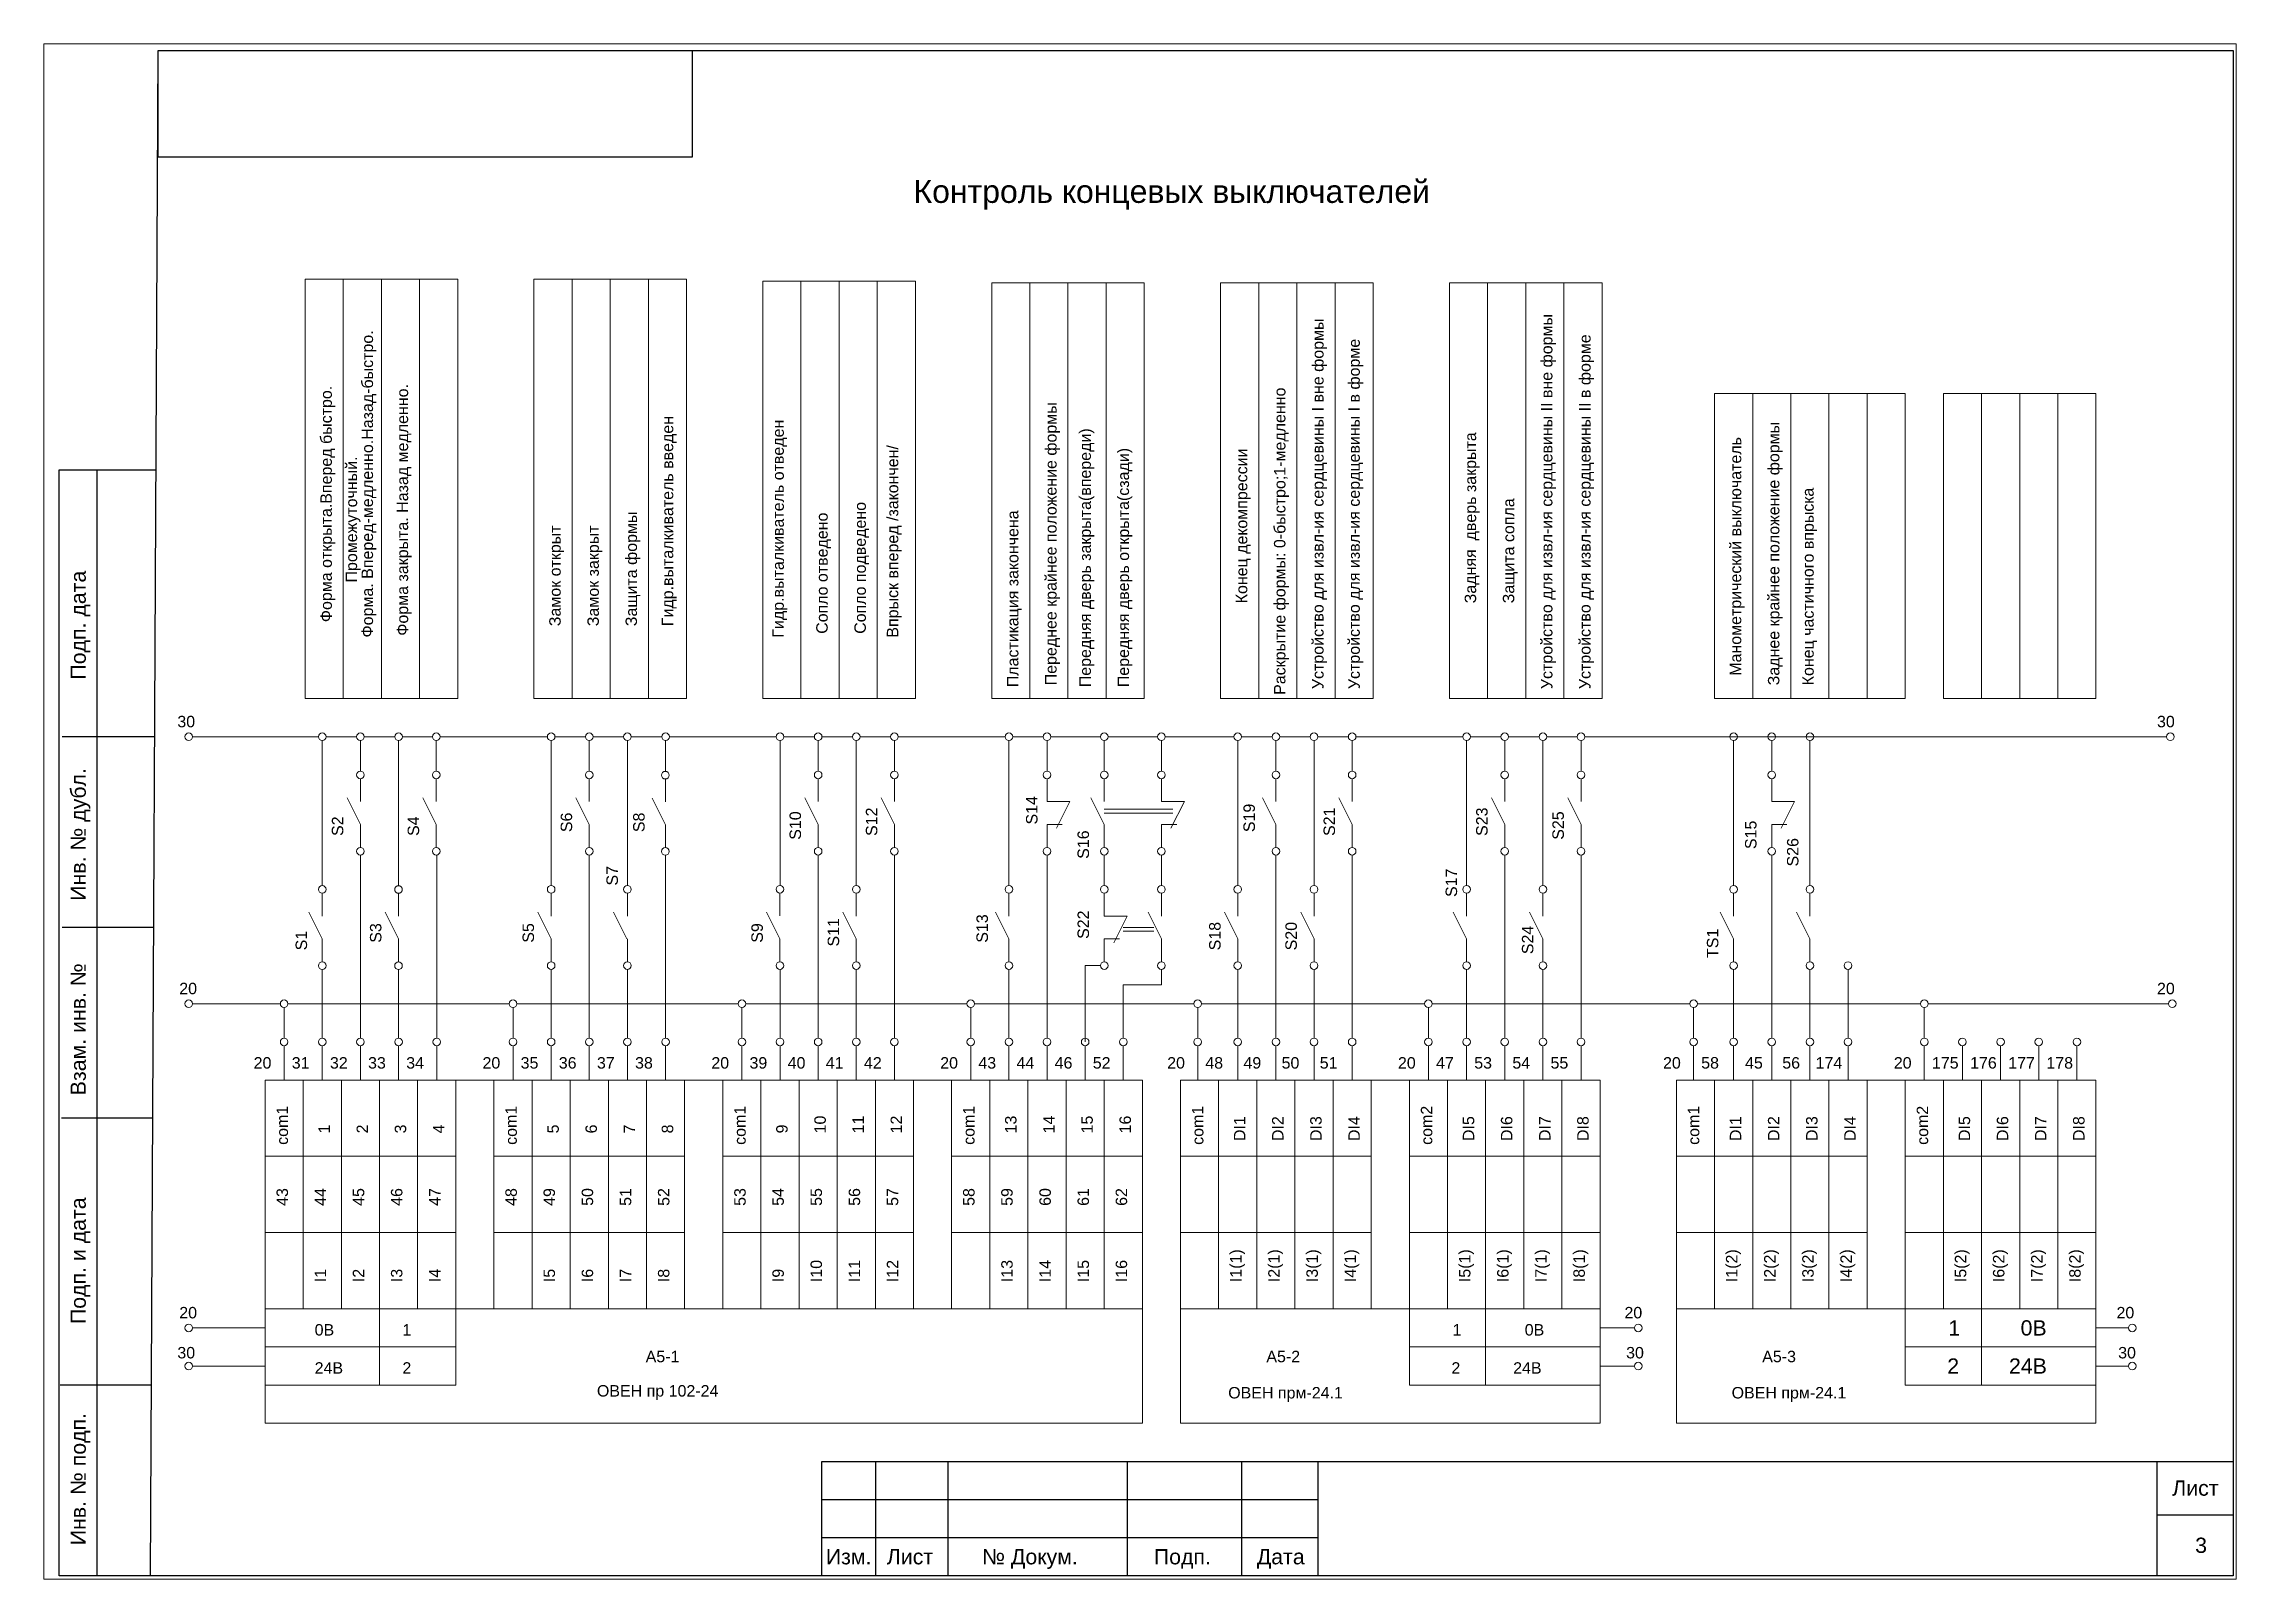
# Paper-space layout 'Лист3' of a CAD drawing. Header units: millimetres. Extents: x 0 to 287, y 0 to 201.
# The model-space entities are those that its viewports show. They can reach past a viewport. Long polylines and large blocks are cut down to what shows.
import ezdxf

# ---------------------------------------------------------------- set-up
doc = ezdxf.new("R2010")
doc.units = ezdxf.units.MM
doc.layers.add('Аппаратура', color=7, linetype='Continuous', lineweight=20)
doc.layers.add('Рамки', color=7, linetype='Continuous', lineweight=25)
doc.styles.get("Standard").update_dxf_attribs({"font": 'arial.ttf'})

msp = doc.modelspace()

# ---------------------------------------------------------------- linework, layer by layer
at = {"layer": 'Аппаратура'}
for p, q in [((2590, 3735), (2590, 3775)), ((2350.5, 3730), (2367, 3730.01)), ((2367.5, 3710.5), (2367.5, 3729.5)), ((2368, 3730), (2372, 3730)), ((2372.5, 3725.5), (2372.5, 3729.5)), ((2373, 3730), (2377, 3730)), ((2377.5, 3710.5), (2377.5, 3729.5)), ((2378, 3730), (2382, 3730)), ((2382.44, 3725.5), (2382.44, 3729.5)), ((2383, 3730), (2397, 3730)), ((2397.5, 3710.5), (2397.5, 3729.5)), ((2398, 3730), (2402, 3730)), ((2402.5, 3725.5), (2402.5, 3729.5)), ((2403, 3730), (2407, 3730)), ((2407.5, 3710.5), (2407.5, 3729.5)), ((2408, 3730), (2412, 3730)), ((2412.5, 3725.5), (2412.5, 3729.5)), ((2413, 3730), (2427, 3730)), ((2427.5, 3710.5), (2427.5, 3729.5)), ((2428, 3730), (2432, 3730)), ((2432.5, 3725.5), (2432.5, 3729.5)), ((2433, 3730), (2437, 3730)), ((2437.5, 3710.5), (2437.5, 3729.5)), ((2438, 3730), (2442, 3730)), ((2442.5, 3725.5), (2442.5, 3729.5)), ((2443, 3730), (2457, 3730)), ((2457.5, 3710.5), (2457.5, 3729.5)), ((2458, 3730), (2462, 3730)), ((2462.5, 3725.5), (2462.5, 3729.5)), ((2463, 3730), (2469.5, 3730)), ((2470, 3725.5), (2470, 3729.5)), ((2470.5, 3730), (2477, 3730)), ((2477.5, 3725.5), (2477.5, 3729.5)), ((2478, 3730), (2487, 3730)), ((2487.5, 3710.5), (2487.5, 3729.5)), ((2488, 3730), (2492, 3730)), ((2492.5, 3725.5), (2492.5, 3729.5)), ((2493, 3730), (2497, 3730)), ((2497.5, 3710.5), (2497.5, 3729.5)), ((2498, 3730), (2502, 3730)), ((2502.5, 3725.5), (2502.5, 3729.5)), ((2503, 3730), (2517, 3730)), ((2517.5, 3710.5), (2517.5, 3729.5)), ((2518, 3730), (2522, 3730)), ((2522.5, 3725.5), (2522.5, 3729.5)), ((2523, 3730), (2527, 3730)), ((2527.5, 3710.5), (2527.5, 3729.5)), ((2528, 3730), (2532, 3730)), ((2532.5, 3725.5), (2532.5, 3729.5)), ((2533, 3730), (2544.5, 3730)), ((2540, 3730), (2598, 3730)), ((2552.5, 3710.5), (2552.5, 3729.5)), ((2557.5, 3725.5), (2557.5, 3729.5)), ((2562.5, 3710.5), (2562.5, 3729.5)), ((2598, 3730), (2609.25, 3730)), ((2372.5, 3721.5), (2372.5, 3724.5)), ((2382.44, 3721.5), (2382.44, 3724.5)), ((2402.5, 3721.5), (2402.5, 3724.5)), ((2412.47, 3721.47), (2412.47, 3724.47)), ((2432.5, 3721.5), (2432.5, 3724.5)), ((2442.5, 3721.5), (2442.5, 3724.5)), ((2462.5, 3721.5), (2462.5, 3724.5)), ((2470, 3721.5), (2470, 3724.5)), ((2477.5, 3721.5), (2477.5, 3724.5)), ((2492.5, 3721.5), (2492.5, 3724.5)), ((2502.5, 3721.5), (2502.5, 3724.5)), ((2522.5, 3721.5), (2522.5, 3724.5)), ((2532.5, 3721.5), (2532.5, 3724.5)), ((2557.5, 3721.5), (2557.5, 3724.5)), ((2370.75, 3722), (2372.5, 3718.5)), ((2380.69, 3722), (2382.44, 3718.5)), ((2400.75, 3722), (2402.5, 3718.5)), ((2410.72, 3721.97), (2412.47, 3718.47)), ((2430.75, 3722), (2432.5, 3718.5)), ((2440.75, 3722), (2442.5, 3718.5)), ((2468.25, 3722), (2470, 3718.5)), ((2490.75, 3722), (2492.5, 3718.5)), ((2500.75, 3722), (2502.5, 3718.5)), ((2520.75, 3722), (2522.5, 3718.5)), ((2530.75, 3722), (2532.5, 3718.5)), ((2462.5, 3721.5), (2465.5, 3721.5)), ((2465.5, 3721.5), (2463.75, 3718)), ((2470, 3720.5), (2479, 3720.5)), ((2470, 3720), (2479, 3720)), ((2477.5, 3721.5), (2480.5, 3721.5)), ((2480.5, 3721.5), (2478.75, 3718)), ((2557.5, 3721.5), (2560.5, 3721.5)), ((2560.5, 3721.5), (2558.75, 3718)), ((2372.5, 3718.5), (2372.5, 3715.5)), ((2382.44, 3718.5), (2382.44, 3715.5)), ((2402.5, 3718.5), (2402.5, 3715.5)), ((2412.47, 3718.47), (2412.47, 3715.47)), ((2432.5, 3718.5), (2432.5, 3715.5)), ((2442.5, 3718.5), (2442.5, 3715.5)), ((2462.5, 3718.5), (2464.5, 3718.5)), ((2462.5, 3718.5), (2462.5, 3715.5)), ((2470, 3718.5), (2470, 3715.5)), ((2477.5, 3718.5), (2479.5, 3718.5)), ((2477.5, 3718.5), (2477.5, 3715.5)), ((2492.5, 3718.5), (2492.5, 3715.5)), ((2502.5, 3718.5), (2502.5, 3715.5)), ((2522.5, 3718.5), (2522.5, 3715.5)), ((2532.5, 3718.5), (2532.5, 3715.5)), ((2557.5, 3718.5), (2559.5, 3718.5)), ((2557.5, 3718.5), (2557.5, 3715.5)), ((2372.5, 3690.5), (2372.5, 3714.5)), ((2382.5, 3690.5), (2382.5, 3714.5)), ((2402.5, 3690.5), (2402.5, 3714.5)), ((2412.5, 3690.5), (2412.5, 3714.5)), ((2432.5, 3690.5), (2432.5, 3714.5)), ((2442.5, 3690.5), (2442.5, 3714.5)), ((2462.5, 3690.5), (2462.5, 3714.5)), ((2470, 3714.5), (2470, 3710.5)), ((2477.5, 3714.5), (2477.5, 3710.5)), ((2492.5, 3690.5), (2492.5, 3714.5)), ((2502.5, 3690.5), (2502.5, 3714.5)), ((2522.5, 3690.5), (2522.5, 3714.5)), ((2532.5, 3690.5), (2532.5, 3714.5)), ((2557.5, 3690.5), (2557.5, 3714.5)), ((2367.49, 3706.49), (2367.49, 3709.49)), ((2377.49, 3706.49), (2377.49, 3709.49)), ((2397.5, 3706.5), (2397.5, 3709.5)), ((2407.5, 3706.5), (2407.5, 3709.5)), ((2427.48, 3706.51), (2427.48, 3709.51)), ((2437.5, 3706.5), (2437.5, 3709.5)), ((2457.5, 3706.5), (2457.5, 3709.5)), ((2470, 3706.5), (2470, 3709.5)), ((2477.5, 3706.5), (2477.5, 3709.5)), ((2487.5, 3706.5), (2487.5, 3709.5)), ((2497.5, 3706.5), (2497.5, 3709.5)), ((2517.5, 3706.5), (2517.5, 3709.5)), ((2527.5, 3706.5), (2527.5, 3709.5)), ((2552.5, 3706.5), (2552.5, 3709.5)), ((2562.5, 3706.5), (2562.5, 3709.5)), ((2365.74, 3706.99), (2367.49, 3703.49)), ((2375.74, 3706.99), (2377.49, 3703.49)), ((2395.75, 3707), (2397.5, 3703.5)), ((2405.68, 3707), (2407.43, 3703.5)), ((2425.73, 3707.01), (2427.48, 3703.51)), ((2435.75, 3707), (2437.5, 3703.5)), ((2455.75, 3707), (2457.5, 3703.5)), ((2470, 3706.5), (2473, 3706.5)), ((2473, 3706.5), (2471.25, 3703)), ((2472.5, 3705), (2476.5, 3705)), ((2472.5, 3704.5), (2476.5, 3704.5)), ((2475.75, 3707), (2477.5, 3703.5)), ((2485.75, 3707), (2487.5, 3703.5)), ((2495.75, 3707), (2497.5, 3703.5)), ((2515.75, 3707), (2517.5, 3703.5)), ((2525.75, 3707), (2527.5, 3703.5)), ((2550.75, 3707), (2552.5, 3703.5)), ((2560.75, 3707), (2562.5, 3703.5)), ((2367.49, 3703.49), (2367.49, 3700.49)), ((2377.49, 3703.49), (2377.49, 3700.49)), ((2397.5, 3703.5), (2397.5, 3700.5)), ((2407.5, 3703.5), (2407.5, 3700.5)), ((2427.48, 3703.51), (2427.48, 3700.51)), ((2437.5, 3703.5), (2437.5, 3700.5)), ((2457.5, 3703.5), (2457.5, 3700.5)), ((2470, 3703.5), (2472, 3703.5)), ((2470, 3703.5), (2470, 3700.5)), ((2477.5, 3703.5), (2477.5, 3700.5)), ((2487.5, 3703.5), (2487.5, 3700.5)), ((2497.5, 3703.5), (2497.5, 3700.5)), ((2517.5, 3703.5), (2517.5, 3700.5)), ((2527.5, 3703.5), (2527.5, 3700.5)), ((2552.5, 3703.5), (2552.5, 3700.5)), ((2562.5, 3703.5), (2562.5, 3700.5)), ((2367.5, 3690.5), (2367.5, 3699.5)), ((2377.5, 3690.5), (2377.5, 3699.5)), ((2397.5, 3690.5), (2397.5, 3699.5)), ((2407.5, 3690.5), (2407.5, 3699.5)), ((2427.5, 3690.5), (2427.5, 3699.5)), ((2437.5, 3690.5), (2437.5, 3699.5)), ((2457.5, 3690.5), (2457.5, 3699.5)), ((2467.5, 3690), (2467.5, 3700)), ((2467.5, 3700), (2469.5, 3700)), ((2477.5, 3697.5), (2477.5, 3699.5)), ((2487.5, 3690.5), (2487.5, 3699.5)), ((2497.5, 3690.5), (2497.5, 3699.5)), ((2517.5, 3690.5), (2517.5, 3699.5)), ((2527.5, 3690.5), (2527.5, 3699.5)), ((2552.5, 3690.5), (2552.5, 3699.5)), ((2562.5, 3690.5), (2562.5, 3699.5)), ((2567.5, 3690.5), (2567.5, 3699.5)), ((2472.5, 3690.5), (2472.5, 3697.5)), ((2472.5, 3697.5), (2477.5, 3697.5)), ((2350.5, 3695), (2362, 3695)), ((2362.5, 3694.5), (2362.5, 3690.5)), ((2363, 3695), (2392, 3695)), ((2392.5, 3694.5), (2392.5, 3690.5)), ((2393, 3695), (2422, 3695)), ((2422.5, 3694.5), (2422.5, 3690.5)), ((2423, 3695), (2452, 3695)), ((2452.5, 3694.5), (2452.5, 3690.5)), ((2453, 3695), (2481.75, 3695)), ((2482.25, 3694.5), (2482.25, 3690.5)), ((2482.75, 3695), (2512, 3695)), ((2512.5, 3694.5), (2512.5, 3690.5)), ((2513, 3695), (2546.75, 3695)), ((2547.25, 3690.5), (2547.25, 3694.5)), ((2547.75, 3695), (2577, 3695)), ((2577.5, 3690.5), (2577.5, 3694.5)), ((2578, 3695), (2609.5, 3695)), ((2362.5, 3689.5), (2362.5, 3685)), ((2367.5, 3685), (2367.5, 3689.5)), ((2372.5, 3685), (2372.5, 3689.5)), ((2377.5, 3685), (2377.5, 3689.5)), ((2382.5, 3685), (2382.5, 3689.5)), ((2392.5, 3689.5), (2392.5, 3685)), ((2397.5, 3685), (2397.5, 3689.5)), ((2402.5, 3685), (2402.5, 3689.5)), ((2407.5, 3685), (2407.5, 3689.5)), ((2412.5, 3685), (2412.5, 3689.5)), ((2422.5, 3689.5), (2422.5, 3685)), ((2427.5, 3685), (2427.5, 3689.5)), ((2432.5, 3685), (2432.5, 3689.5)), ((2437.5, 3685), (2437.5, 3689.5)), ((2442.5, 3685), (2442.5, 3689.5)), ((2452.5, 3689.5), (2452.5, 3685)), ((2457.5, 3685), (2457.5, 3689.5)), ((2462.5, 3685), (2462.5, 3689.5)), ((2467.5, 3685), (2467.5, 3689.5)), ((2472.5, 3685), (2472.5, 3689.5)), ((2482.25, 3689.5), (2482.25, 3685)), ((2487.5, 3685), (2487.5, 3689.5)), ((2492.5, 3685), (2492.5, 3689.5)), ((2497.5, 3685), (2497.5, 3689.5)), ((2502.5, 3685), (2502.5, 3689.5)), ((2512.5, 3689.5), (2512.5, 3685)), ((2517.5, 3685), (2517.5, 3689.5)), ((2522.5, 3685), (2522.5, 3689.5)), ((2527.5, 3685), (2527.5, 3689.5)), ((2532.5, 3685), (2532.5, 3689.5)), ((2547.25, 3689.5), (2547.25, 3685)), ((2552.5, 3685), (2552.5, 3689.5)), ((2557.5, 3685), (2557.5, 3689.5)), ((2562.5, 3685), (2562.5, 3689.5)), ((2567.5, 3685), (2567.5, 3689.5)), ((2577.5, 3689.5), (2577.5, 3685)), ((2582.5, 3685), (2582.5, 3689.5)), ((2587.5, 3685), (2587.5, 3689.5)), ((2592.5, 3685), (2592.5, 3689.5)), ((2597.5, 3685), (2597.5, 3689.5)), ((2360, 3685), (2475, 3685)), ((2480, 3685), (2535, 3685)), ((2545, 3685), (2600, 3685)), ((2380, 3675), (2385, 3675)), ((2410, 3675), (2415, 3675)), ((2440, 3675), (2445, 3675)), ((2470, 3675), (2475, 3675)), ((2500, 3675), (2505, 3675)), ((2530, 3675), (2535, 3675)), ((2565, 3675), (2570, 3675)), ((2595, 3675), (2600, 3675)), ((2360, 3665.5), (2360, 3655)), ((2360, 3655), (2360, 3665)), ((2385, 3665), (2385, 3655)), ((2390, 3665.5), (2390, 3655)), ((2390, 3655), (2390, 3665)), ((2390, 3655), (2390, 3665)), ((2415, 3665), (2415, 3655)), ((2420, 3665.5), (2420, 3655)), ((2420, 3655), (2420, 3665)), ((2420, 3655), (2420, 3665)), ((2445, 3665), (2445, 3655)), ((2450, 3665.5), (2450, 3655)), ((2450, 3655), (2450, 3665)), ((2450, 3655), (2450, 3665)), ((2475, 3655), (2475, 3665)), ((2480, 3665.5), (2480, 3655)), ((2480, 3655), (2480, 3665)), ((2480, 3655), (2480, 3665)), ((2505, 3665), (2505, 3655)), ((2510, 3665.5), (2510, 3655)), ((2510, 3655), (2510, 3665)), ((2510, 3655), (2510, 3665)), ((2535, 3655), (2535, 3665)), ((2545, 3665.5), (2545, 3655)), ((2545, 3655), (2545, 3665)), ((2545, 3655), (2545, 3665)), ((2570, 3665), (2570, 3655)), ((2575, 3665.5), (2575, 3655)), ((2575, 3655), (2575, 3665)), ((2575, 3655), (2575, 3665)), ((2600, 3655), (2600, 3665)), ((2600, 3655), (2600, 3665)), ((2360, 3655), (2370, 3655)), ((2360, 3655), (2475, 3655)), ((2370, 3655), (2385, 3655)), ((2390, 3655), (2400, 3655)), ((2400, 3655), (2415, 3655)), ((2420, 3655), (2430, 3655)), ((2430, 3655), (2445, 3655)), ((2450, 3655), (2460, 3655)), ((2460, 3655), (2475, 3655)), ((2480, 3655), (2490, 3655)), ((2480, 3655), (2535, 3655)), ((2490, 3655), (2505, 3655)), ((2510, 3655), (2520, 3655)), ((2525, 3655), (2510, 3655)), ((2520, 3655), (2535, 3655)), ((2535, 3655), (2525, 3655)), ((2545, 3655), (2555, 3655)), ((2545, 3655), (2600, 3655)), ((2555, 3655), (2570, 3655)), ((2575, 3655), (2585, 3655)), ((2590, 3655), (2575, 3655)), ((2585, 3655), (2600, 3655)), ((2585, 3655), (2600, 3655)), ((2600, 3655), (2590, 3655)), ((2600, 3655), (2590, 3655)), ((2360, 3652.5), (2350.5, 3652.5)), ((2535, 3652.5), (2539.5, 3652.5)), ((2600, 3652.5), (2604.25, 3652.5)), ((2360, 3647.5), (2350.5, 3647.5)), ((2535, 3647.5), (2539.5, 3647.5)), ((2600, 3647.5), (2604.25, 3647.5))]:
    msp.add_line(p, q, dxfattribs=at)
for points in [[(2365.25, 3735), (2370.25, 3735), (2370.25, 3790), (2365.25, 3790)], [(2370.25, 3735), (2375.25, 3735), (2375.25, 3790), (2370.25, 3790)], [(2375.25, 3735), (2380.25, 3735), (2380.25, 3790), (2375.25, 3790)], [(2380.25, 3735), (2385.25, 3735), (2385.25, 3790), (2380.25, 3790)], [(2395.25, 3735), (2400.25, 3735), (2400.25, 3790), (2395.25, 3790)], [(2400.25, 3735), (2405.25, 3735), (2405.25, 3790), (2400.25, 3790)], [(2405.25, 3735), (2410.25, 3735), (2410.25, 3790), (2405.25, 3790)], [(2410.25, 3735), (2415.25, 3735), (2415.25, 3790), (2410.25, 3790)], [(2425.25, 3735), (2430.25, 3735), (2430.25, 3789.75), (2425.25, 3789.75)], [(2430.25, 3735), (2435.25, 3735), (2435.25, 3789.75), (2430.25, 3789.75)], [(2435.25, 3735), (2440.25, 3735), (2440.25, 3789.75), (2435.25, 3789.75)], [(2440.25, 3735), (2445.25, 3735), (2445.25, 3789.75), (2440.25, 3789.75)], [(2455.25, 3735), (2460.25, 3735), (2460.25, 3789.5), (2455.25, 3789.5)], [(2460.25, 3735), (2465.25, 3735), (2465.25, 3789.5), (2460.25, 3789.5)], [(2465.25, 3735), (2470.25, 3735), (2470.25, 3789.5), (2465.25, 3789.5)], [(2470.25, 3735), (2475.25, 3735), (2475.25, 3789.5), (2470.25, 3789.5)], [(2485.25, 3735), (2490.25, 3735), (2490.25, 3789.5), (2485.25, 3789.5)], [(2490.25, 3735), (2495.25, 3735), (2495.25, 3789.5), (2490.25, 3789.5)], [(2495.25, 3735), (2500.25, 3735), (2500.25, 3789.5), (2495.25, 3789.5)], [(2500.25, 3735), (2505.25, 3735), (2505.25, 3789.5), (2500.25, 3789.5)], [(2515.25, 3735), (2520.25, 3735), (2520.25, 3789.5), (2515.25, 3789.5)], [(2520.25, 3735), (2525.25, 3735), (2525.25, 3789.5), (2520.25, 3789.5)], [(2525.25, 3735), (2530.25, 3735), (2530.25, 3789.5), (2525.25, 3789.5)], [(2530.25, 3735), (2535.25, 3735), (2535.25, 3789.5), (2530.25, 3789.5)], [(2550, 3735), (2555, 3735), (2555, 3775), (2550, 3775)], [(2555, 3735), (2560, 3735), (2560, 3775), (2555, 3775)], [(2560, 3735), (2565, 3735), (2565, 3775), (2560, 3775)], [(2565, 3735), (2570, 3735), (2570, 3775), (2565, 3775)], [(2570, 3735), (2575, 3735), (2575, 3775), (2570, 3775)], [(2580, 3735), (2585, 3735), (2585, 3775), (2580, 3775)], [(2585, 3775), (2595, 3775), (2595, 3735), (2585, 3735)], [(2595, 3735), (2600, 3735), (2600, 3775), (2595, 3775)], [(2360, 3685), (2365, 3685), (2365, 3675), (2360, 3675)], [(2365, 3685), (2370, 3685), (2370, 3675), (2365, 3675)], [(2370, 3685), (2375, 3685), (2375, 3675), (2370, 3675)], [(2375, 3685), (2380, 3685), (2380, 3675), (2375, 3675)], [(2380, 3685), (2385, 3685), (2385, 3665), (2380, 3665)], [(2390, 3685), (2395, 3685), (2395, 3675), (2390, 3675)], [(2395, 3685), (2400, 3685), (2400, 3675), (2395, 3675)], [(2400, 3685), (2405, 3685), (2405, 3675), (2400, 3675)], [(2405, 3685), (2410, 3685), (2410, 3675), (2405, 3675)], [(2410, 3685), (2415, 3685), (2415, 3665), (2410, 3665)], [(2420, 3685), (2425, 3685), (2425, 3675), (2420, 3675)], [(2425, 3685), (2430, 3685), (2430, 3675), (2425, 3675)], [(2430, 3685), (2435, 3685), (2435, 3675), (2430, 3675)], [(2435, 3685), (2440, 3685), (2440, 3675), (2435, 3675)], [(2440, 3685), (2445, 3685), (2445, 3665), (2440, 3665)], [(2450, 3685), (2455, 3685), (2455, 3675), (2450, 3675)], [(2455, 3685), (2460, 3685), (2460, 3675), (2455, 3675)], [(2460, 3685), (2465, 3685), (2465, 3675), (2460, 3675)], [(2465, 3685), (2470, 3685), (2470, 3675), (2465, 3675)], [(2470, 3685), (2475, 3685), (2475, 3665), (2470, 3665)], [(2480, 3685), (2485, 3685), (2485, 3675), (2480, 3675)], [(2485, 3685), (2490, 3685), (2490, 3675), (2485, 3675)], [(2490, 3685), (2495, 3685), (2495, 3675), (2490, 3675)], [(2495, 3685), (2500, 3685), (2500, 3675), (2495, 3675)], [(2500, 3685), (2505, 3685), (2505, 3665), (2500, 3665)], [(2510, 3685), (2515, 3685), (2515, 3675), (2510, 3675)], [(2515, 3685), (2520, 3685), (2520, 3675), (2515, 3675)], [(2520, 3685), (2525, 3685), (2525, 3675), (2520, 3675)], [(2525, 3685), (2530, 3685), (2530, 3675), (2525, 3675)], [(2530, 3685), (2535, 3685), (2535, 3665), (2530, 3665)], [(2545, 3685), (2550, 3685), (2550, 3675), (2545, 3675)], [(2550, 3685), (2555, 3685), (2555, 3675), (2550, 3675)], [(2555, 3685), (2560, 3685), (2560, 3675), (2555, 3675)], [(2560, 3685), (2565, 3685), (2565, 3675), (2560, 3675)], [(2565, 3685), (2570, 3685), (2570, 3665), (2565, 3665)], [(2575, 3685), (2580, 3685), (2580, 3675), (2575, 3675)], [(2580, 3685), (2585, 3685), (2585, 3675), (2580, 3675)], [(2585, 3685), (2590, 3685), (2590, 3675), (2585, 3675)], [(2590, 3685), (2595, 3685), (2595, 3675), (2590, 3675)], [(2595, 3685), (2600, 3685), (2600, 3665), (2595, 3665)], [(2360, 3675), (2365, 3675), (2365, 3665), (2360, 3665)], [(2365, 3675), (2370, 3675), (2370, 3665), (2365, 3665)], [(2370, 3675), (2375, 3675), (2375, 3665), (2370, 3665)], [(2375, 3675), (2380, 3675), (2380, 3665), (2375, 3665)], [(2390, 3675), (2395, 3675), (2395, 3665), (2390, 3665)], [(2395, 3675), (2400, 3675), (2400, 3665), (2395, 3665)], [(2400, 3675), (2405, 3675), (2405, 3665), (2400, 3665)], [(2405, 3675), (2410, 3675), (2410, 3665), (2405, 3665)], [(2420, 3675), (2425, 3675), (2425, 3665), (2420, 3665)], [(2425, 3675), (2430, 3675), (2430, 3665), (2425, 3665)], [(2430, 3675), (2435, 3675), (2435, 3665), (2430, 3665)], [(2435, 3675), (2440, 3675), (2440, 3665), (2435, 3665)], [(2450, 3675), (2455, 3675), (2455, 3665), (2450, 3665)], [(2455, 3675), (2460, 3675), (2460, 3665), (2455, 3665)], [(2460, 3675), (2465, 3675), (2465, 3665), (2460, 3665)], [(2465, 3675), (2470, 3675), (2470, 3665), (2465, 3665)], [(2480, 3675), (2485, 3675), (2485, 3665), (2480, 3665)], [(2485, 3675), (2490, 3675), (2490, 3665), (2485, 3665)], [(2490, 3675), (2495, 3675), (2495, 3665), (2490, 3665)], [(2495, 3675), (2500, 3675), (2500, 3665), (2495, 3665)], [(2510, 3675), (2515, 3675), (2515, 3665), (2510, 3665)], [(2515, 3675), (2520, 3675), (2520, 3665), (2515, 3665)], [(2520, 3675), (2525, 3675), (2525, 3665), (2520, 3665)], [(2525, 3675), (2530, 3675), (2530, 3665), (2525, 3665)], [(2545, 3675), (2550, 3675), (2550, 3665), (2545, 3665)], [(2550, 3675), (2555, 3675), (2555, 3665), (2550, 3665)], [(2555, 3675), (2560, 3675), (2560, 3665), (2555, 3665)], [(2560, 3675), (2565, 3675), (2565, 3665), (2560, 3665)], [(2575, 3675), (2580, 3675), (2580, 3665), (2575, 3665)], [(2580, 3675), (2585, 3675), (2585, 3665), (2580, 3665)], [(2585, 3675), (2590, 3675), (2590, 3665), (2585, 3665)], [(2590, 3675), (2595, 3675), (2595, 3665), (2590, 3665)], [(2365, 3665), (2370, 3665), (2370, 3655), (2365, 3655)], [(2370, 3665), (2375, 3665), (2375, 3655), (2370, 3655)], [(2375, 3665), (2380, 3665), (2380, 3655), (2375, 3655)], [(2395, 3665), (2400, 3665), (2400, 3655), (2395, 3655)], [(2400, 3665), (2405, 3665), (2405, 3655), (2400, 3655)], [(2405, 3665), (2410, 3665), (2410, 3655), (2405, 3655)], [(2425, 3665), (2430, 3665), (2430, 3655), (2425, 3655)], [(2430, 3665), (2435, 3665), (2435, 3655), (2430, 3655)], [(2435, 3665), (2440, 3665), (2440, 3655), (2435, 3655)], [(2455, 3665), (2460, 3665), (2460, 3655), (2455, 3655)], [(2460, 3665), (2465, 3665), (2465, 3655), (2460, 3655)], [(2465, 3665), (2470, 3665), (2470, 3655), (2465, 3655)], [(2485, 3665), (2490, 3665), (2490, 3655), (2485, 3655)], [(2490, 3665), (2495, 3665), (2495, 3655), (2490, 3655)], [(2495, 3665), (2500, 3665), (2500, 3655), (2495, 3655)], [(2515, 3665), (2520, 3665), (2520, 3655), (2515, 3655)], [(2520, 3665), (2525, 3665), (2525, 3655), (2520, 3655)], [(2525, 3665), (2530, 3665), (2530, 3655), (2525, 3655)], [(2550, 3665), (2555, 3665), (2555, 3655), (2550, 3655)], [(2555, 3665), (2560, 3665), (2560, 3655), (2555, 3655)], [(2560, 3665), (2565, 3665), (2565, 3655), (2560, 3655)], [(2580, 3665), (2585, 3665), (2585, 3655), (2580, 3655)], [(2585, 3665), (2590, 3665), (2590, 3655), (2585, 3655)], [(2590, 3665), (2595, 3665), (2595, 3655), (2590, 3655)], [(2360, 3655), (2475, 3655), (2475, 3640), (2360, 3640)], [(2360, 3655), (2375, 3655), (2375, 3650), (2360, 3650)], [(2375, 3655), (2385, 3655), (2385, 3650), (2375, 3650)], [(2480, 3655), (2535, 3655), (2535, 3640), (2480, 3640)], [(2520, 3655), (2510, 3655), (2510, 3650), (2520, 3650)], [(2535, 3655), (2520, 3655), (2520, 3650), (2535, 3650)], [(2545, 3655), (2600, 3655), (2600, 3640), (2545, 3640)], [(2585, 3655), (2575, 3655), (2575, 3650), (2585, 3650)], [(2600, 3655), (2585, 3655), (2585, 3650), (2600, 3650)], [(2360, 3650), (2375, 3650), (2375, 3645), (2360, 3645)], [(2375, 3650), (2385, 3650), (2385, 3645), (2375, 3645)], [(2520, 3650), (2510, 3650), (2510, 3645), (2520, 3645)], [(2535, 3650), (2520, 3650), (2520, 3645), (2535, 3645)], [(2585, 3650), (2575, 3650), (2575, 3645), (2585, 3645)], [(2600, 3650), (2585, 3650), (2585, 3645), (2600, 3645)]]:
    msp.add_lwpolyline(points, close=True, dxfattribs=at)
for centre in [(2350, 3730), (2367.5, 3730), (2372.5, 3730), (2377.5, 3730), (2382.44, 3730), (2397.5, 3730), (2402.5, 3730), (2407.5, 3730), (2412.5, 3730), (2427.5, 3730), (2432.5, 3730), (2437.5, 3730), (2442.5, 3730), (2457.5, 3730), (2462.5, 3730), (2470, 3730), (2477.5, 3730), (2487.5, 3730), (2492.5, 3730), (2497.5, 3730), (2502.5, 3730), (2517.5, 3730), (2522.5, 3730), (2527.5, 3730), (2532.5, 3730), (2552.5, 3730), (2557.5, 3730), (2562.5, 3730), (2609.75, 3730), (2372.5, 3725), (2382.44, 3725), (2402.5, 3725), (2412.47, 3724.97), (2432.5, 3725), (2442.5, 3725), (2462.5, 3725), (2470, 3725), (2477.5, 3725), (2492.5, 3725), (2502.5, 3725), (2522.5, 3725), (2532.5, 3725), (2557.5, 3725), (2372.5, 3715), (2382.44, 3715), (2402.5, 3715), (2412.47, 3714.97), (2432.5, 3715), (2442.5, 3715), (2462.5, 3715), (2470, 3715), (2477.5, 3715), (2492.5, 3715), (2502.5, 3715), (2522.5, 3715), (2532.5, 3715), (2557.5, 3715), (2367.49, 3709.99), (2377.49, 3709.98), (2397.5, 3710), (2407.5, 3710), (2427.48, 3710.01), (2437.5, 3710), (2457.5, 3710), (2470, 3710), (2477.5, 3710), (2487.5, 3710), (2497.5, 3710), (2517.5, 3710), (2527.5, 3710), (2552.5, 3710), (2562.5, 3710), (2367.49, 3699.99), (2377.49, 3699.98), (2397.5, 3700), (2407.5, 3700), (2427.48, 3700.01), (2437.5, 3700), (2457.5, 3700), (2470, 3700), (2477.5, 3700), (2487.5, 3700), (2497.5, 3700), (2517.5, 3700), (2527.5, 3700), (2552.5, 3700), (2562.5, 3700), (2567.5, 3700), (2350, 3695), (2362.5, 3695), (2392.5, 3695), (2422.5, 3695), (2452.5, 3695), (2482.25, 3695), (2512.5, 3695), (2547.25, 3695), (2577.5, 3695), (2610, 3695), (2362.5, 3690), (2367.5, 3690), (2372.5, 3690), (2377.5, 3690), (2382.5, 3690), (2392.5, 3690), (2397.5, 3690), (2402.5, 3690), (2407.5, 3690), (2412.5, 3690), (2422.5, 3690), (2427.5, 3690), (2432.5, 3690), (2437.5, 3690), (2442.5, 3690), (2452.5, 3690), (2457.5, 3690), (2462.5, 3690), (2467.5, 3690), (2472.5, 3690), (2482.25, 3690), (2487.5, 3690), (2492.5, 3690), (2497.5, 3690), (2502.5, 3690), (2512.5, 3690), (2517.5, 3690), (2522.5, 3690), (2527.5, 3690), (2532.5, 3690), (2547.25, 3690), (2552.5, 3690), (2557.5, 3690), (2562.5, 3690), (2567.5, 3690), (2577.5, 3690), (2582.5, 3690), (2587.5, 3690), (2592.5, 3690), (2597.5, 3690), (2350, 3652.5), (2540, 3652.5), (2604.75, 3652.5), (2350, 3647.5), (2540, 3647.5), (2604.75, 3647.5)]:
    msp.add_circle(centre, 0.5, dxfattribs=at)
at = {"layer": 'Рамки'}
for p, q in [((2345, 3620), (2346, 3820)), ((2346, 3820), (2618, 3820)), ((2618, 3820), (2618, 3620)), ((2333, 3765), (2345.72, 3765)), ((2333, 3620), (2333, 3765)), ((2338, 3620), (2338, 3765)), ((2345.42, 3730), (2333.42, 3730)), ((2345.42, 3705), (2333.42, 3705)), ((2345.3, 3680), (2333.3, 3680)), ((2345.12, 3645), (2333.12, 3645)), ((2345.12, 3645), (2333.12, 3645)), ((2345.12, 3645), (2333.12, 3645)), ((2440, 3635), (2440, 3620)), ((2449.5, 3635), (2449.5, 3620)), ((2473, 3635), (2473, 3620)), ((2488, 3635), (2488, 3620)), ((2608, 3635), (2608, 3620)), ((2433, 3630), (2498, 3630)), ((2608, 3628), (2618, 3628)), ((2433, 3625), (2498, 3625)), ((2345, 3620), (2333, 3620)), ((2618, 3620), (2345, 3620))]:
    msp.add_line(p, q, dxfattribs=at)
for points in [[(2346, 3820), (2416, 3820), (2416, 3806), (2346, 3806)], [(2433, 3620), (2433, 3635), (2618, 3635), (2618, 3620)], [(2433, 3635), (2498, 3635), (2498, 3620), (2433, 3620)]]:
    msp.add_lwpolyline(points, close=True, dxfattribs=at)

# ---------------------------------------------------------------- texts
at = {"layer": 'Аппаратура'}
for s, height, p in [('Контроль концевых выключателей', 3, (2445, 3800)), ('30', 1.5, (2348.5, 3731.25)), ('30', 1.5, (2608, 3731.25)), ('20', 1.5, (2348.75, 3696.25)), ('20', 1.5, (2608, 3696.25)), ('20', 1.5, (2358.5, 3686.5)), ('31', 1.5, (2363.5, 3686.5)), ('32', 1.5, (2368.5, 3686.5)), ('33', 1.5, (2373.5, 3686.5)), ('34', 1.5, (2378.5, 3686.5)), ('20', 1.5, (2388.5, 3686.5)), ('35', 1.5, (2393.5, 3686.5)), ('36', 1.5, (2398.5, 3686.5)), ('37', 1.5, (2403.5, 3686.5)), ('38', 1.5, (2408.5, 3686.5)), ('20', 1.5, (2418.5, 3686.5)), ('39', 1.5, (2423.5, 3686.5)), ('40', 1.5, (2428.5, 3686.5)), ('41', 1.5, (2433.5, 3686.5)), ('42', 1.5, (2438.5, 3686.5)), ('20', 1.5, (2448.5, 3686.5)), ('43', 1.5, (2453.5, 3686.5)), ('44', 1.5, (2458.5, 3686.5)), ('46', 1.5, (2463.5, 3686.5)), ('52', 1.5, (2468.5, 3686.5)), ('20', 1.5, (2478.25, 3686.5)), ('48', 1.5, (2483.25, 3686.5)), ('49', 1.5, (2488.25, 3686.5)), ('50', 1.5, (2493.25, 3686.5)), ('51', 1.5, (2498.25, 3686.5)), ('20', 1.5, (2508.5, 3686.5)), ('47', 1.5, (2513.5, 3686.5)), ('53', 1.5, (2518.5, 3686.5)), ('54', 1.5, (2523.5, 3686.5)), ('55', 1.5, (2528.5, 3686.5)), ('20', 1.5, (2543.25, 3686.5)), ('58', 1.5, (2548.25, 3686.5)), ('45', 1.5, (2554, 3686.5)), ('56', 1.5, (2558.88, 3686.5)), ('174', 1.5, (2563.25, 3686.5)), ('20', 1.5, (2573.5, 3686.5)), ('175', 1.5, (2578.5, 3686.5)), ('176', 1.5, (2583.5, 3686.5)), ('177', 1.5, (2588.5, 3686.5)), ('178', 1.5, (2593.5, 3686.5)), ('20', 1.5, (2348.75, 3653.75)), ('0В', 1.5, (2366.5, 3651.5)), ('1', 1.5, (2378, 3651.5)), ('1', 1.5, (2515.65, 3651.5)), ('0В', 1.5, (2525.12, 3651.5)), ('20', 1.5, (2538.19, 3653.75)), ('1', 2, (2580.65, 3651.5)), ('0В', 2, (2590.12, 3651.5)), ('20', 1.5, (2602.69, 3653.75)), ('30', 1.5, (2348.5, 3648.5)), ('30', 1.5, (2538.41, 3648.5)), ('30', 1.5, (2602.91, 3648.5)), ('24В', 1.5, (2366.5, 3646.5)), ('2', 1.5, (2378, 3646.5)), ('A5-1', 1.5, (2409.89, 3648)), ('A5-2', 1.5, (2491.25, 3648)), ('2', 1.5, (2515.51, 3646.5)), ('24В', 1.5, (2523.6, 3646.5)), ('A5-3', 1.5, (2556.25, 3648)), ('2', 2, (2580.51, 3646.5)), ('24В', 2, (2588.6, 3646.5)), ('ОВЕН пр 102-24', 1.5, (2403.5, 3643.5)), ('ОВЕН прм-24.1', 1.5, (2486.25, 3643.25)), ('ОВЕН прм-24.1', 1.5, (2552.24, 3643.25))]:
    msp.add_text(s, height=height, dxfattribs=at).set_placement(p)
for s, p in [('Устройство для извл-ия сердцевины II вне формы', (2528.75, 3736.25)), ('Форма. Вперед-медленно.Назад-быстро.', (2374.15, 3743.02)), ('Устройство для извл-ия сердцевины I вне формы', (2498.75, 3736.25)), ('Устройство для извл-ия сердцевины I в форме', (2503.5, 3736.25)), ('Устройство для извл-ия сердцевины II в форме', (2533.75, 3736.25)), ('Форма открыта.Вперед быстро.', (2368.75, 3745.03)), ('Форма закрыта. Назад медленно.', (2378.75, 3743.25)), ('Переднее крайнее положение формы', (2463.75, 3736.75)), ('Раскрытие формы: 0-быстро;1-медленно', (2493.75, 3735.5)), ('Гидр.выталкиватель введен', (2413.5, 3744.5)), ('Гидр.выталкиватель отведен', (2428, 3743)), ('Заднее крайнее положение формы', (2558.5, 3736.75)), ('Впрыск вперед /закончен/', (2443, 3743)), ('Передняя дверь закрыта(впереди)', (2468.25, 3736.5)), ('Передняя дверь открыта(сзади)', (2473.25, 3736.5)), ('Конец декомпрессии', (2488.75, 3747.5)), ('Задняя  дверь закрыта', (2518.75, 3747.5)), ('Манометрический выключатель', (2553.5, 3738)), ('Промежуточный.', (2372.06, 3750.23)), ('Конец частичного впрыска', (2563, 3736.75)), ('Защита формы', (2408.75, 3744.5)), ('Сопло отведено', (2433.75, 3743.5)), ('Сопло подведено', (2438.75, 3743.5)), ('Пластикация закончена', (2458.75, 3736.5)), ('Защита сопла', (2523.75, 3747.5)), ('Замок открыт', (2398.75, 3744.5)), ('Замок закрыт', (2403.75, 3744.5)), ('S14', (2461.25, 3718.5)), ('S2', (2370.25, 3717)), ('S4', (2380.19, 3717)), ('S6', (2400.25, 3717.5)), ('S8', (2409.75, 3717.5)), ('S10', (2430.25, 3716.5)), ('S12', (2440.25, 3717)), ('S19', (2489.75, 3717.5)), ('S21', (2500.25, 3717)), ('S23', (2520.25, 3717)), ('S25', (2530.25, 3716.5)), ('S15', (2555.5, 3715.28)), ('S16', (2468, 3714)), ('S26', (2561, 3713)), ('S7', (2406.25, 3710.5)), ('S17', (2516.25, 3709)), ('S1', (2365.5, 3702)), ('S3', (2375.25, 3703)), ('S5', (2395.25, 3703)), ('S9', (2425.25, 3703)), ('S11', (2435.25, 3702.5)), ('S13', (2454.75, 3703)), ('S22', (2468, 3703.5)), ('S18', (2485.25, 3702)), ('S20', (2495.25, 3702)), ('S24', (2526.25, 3701.5)), ('TS1', (2550.5, 3701)), ('com1', (2363, 3676.5)), ('com1', (2393, 3676.5)), ('com1', (2423, 3676.5)), ('com1', (2453, 3676.5)), ('com1', (2483, 3676.5)), ('com2', (2513, 3676.5)), ('com1', (2548, 3676.5)), ('com2', (2578, 3676.5)), ('1', (2368.5, 3678)), ('2', (2373.5, 3678)), ('3', (2378.5, 3678)), ('4', (2383.5, 3678)), ('5', (2398.5, 3678)), ('6', (2403.5, 3678)), ('7', (2408.5, 3678)), ('8', (2413.5, 3678)), ('9', (2428.5, 3678)), ('10', (2433.5, 3678)), ('11', (2438.5, 3678)), ('12', (2443.5, 3678)), ('13', (2458.5, 3678)), ('14', (2463.5, 3678)), ('15', (2468.5, 3678)), ('16', (2473.5, 3678)), ('DI1', (2488.5, 3677)), ('DI2', (2493.5, 3677)), ('DI3', (2498.5, 3677)), ('DI4', (2503.5, 3677)), ('DI5', (2518.5, 3677)), ('DI6', (2523.5, 3677)), ('DI7', (2528.5, 3677)), ('DI8', (2533.5, 3677)), ('DI1', (2553.5, 3677)), ('DI2', (2558.5, 3677)), ('DI3', (2563.5, 3677)), ('DI4', (2568.5, 3677)), ('DI5', (2583.5, 3677)), ('DI6', (2588.5, 3677)), ('DI7', (2593.5, 3677)), ('DI8', (2598.5, 3677)), ('43', (2363, 3668.5)), ('44', (2368, 3668.5)), ('45', (2373, 3668.5)), ('46', (2378, 3668.5)), ('47', (2383, 3668.5)), ('48', (2393, 3668.5)), ('49', (2398, 3668.5)), ('50', (2403, 3668.5)), ('51', (2408, 3668.5)), ('52', (2413, 3668.5)), ('53', (2423, 3668.5)), ('54', (2428, 3668.5)), ('55', (2433, 3668.5)), ('56', (2438, 3668.5)), ('57', (2443, 3668.5)), ('58', (2453, 3668.5)), ('59', (2458, 3668.5)), ('60', (2463, 3668.5)), ('61', (2468, 3668.5)), ('62', (2473, 3668.5)), ('I10', (2433, 3658.5)), ('I11', (2438, 3658.5)), ('I12', (2443, 3658.5)), ('I13', (2458, 3658.5)), ('I14', (2463, 3658.5)), ('I15', (2468, 3658.5)), ('I16', (2473, 3658.5)), ('I1(1)', (2488, 3658.5)), ('I2(1)', (2493, 3658.5)), ('I3(1)', (2498, 3658.5)), ('I4(1)', (2503, 3658.5)), ('I5(1)', (2518, 3658.5)), ('I6(1)', (2523, 3658.5)), ('I7(1)', (2528, 3658.5)), ('I8(1)', (2533, 3658.5)), ('I1(2)', (2553, 3658.5)), ('I2(2)', (2558, 3658.5)), ('I3(2)', (2563, 3658.5)), ('I4(2)', (2568, 3658.5)), ('I5(2)', (2583, 3658.5)), ('I6(2)', (2588, 3658.5)), ('I7(2)', (2593, 3658.5)), ('I8(2)', (2598, 3658.5)), ('I1', (2368, 3658.5)), ('I2', (2373, 3658.5)), ('I3', (2378, 3658.5)), ('I4', (2383, 3658.5)), ('I5', (2398, 3658.5)), ('I6', (2403, 3658.5)), ('I7', (2408, 3658.5)), ('I8', (2413, 3658.5)), ('I9', (2428, 3658.5))]:
    msp.add_text(s, height=1.5, rotation=90, dxfattribs=at).set_placement(p)
at = {"layer": 'Рамки'}
for s, p in [('Подп. дата', (2336.5, 3737.5)), ('Инв. № дубл.', (2336.5, 3708.5)), ('Взам. инв. №', (2336.5, 3683)), ('Подп. и дата', (2336.5, 3653)), ('Инв. № подп.', (2336.5, 3624))]:
    msp.add_text(s, height=2, rotation=90, dxfattribs=at).set_placement(p)
for s, p in [('Лист', (2610, 3630.5)), ('3', (2613, 3623)), ('Изм.', (2433.5, 3621.5)), ('Лист', (2441.5, 3621.5)), ('№ Докум.', (2454, 3621.5)), ('Подп.', (2476.5, 3621.5)), ('Дата', (2490, 3621.5))]:
    msp.add_text(s, height=2, dxfattribs=at).set_placement(p)

psp = doc.layouts.new('Лист3')

# ---------------------------------------------------------------- viewports
at = {"layer": 'Аппаратура'}
psp.add_viewport(center=(143.64, 100.81), size=(287.38, 201.2967), view_center_point=(2474.69, 3720.21), view_height=201.2967, dxfattribs=at)

doc.saveas('drawing.dxf')
